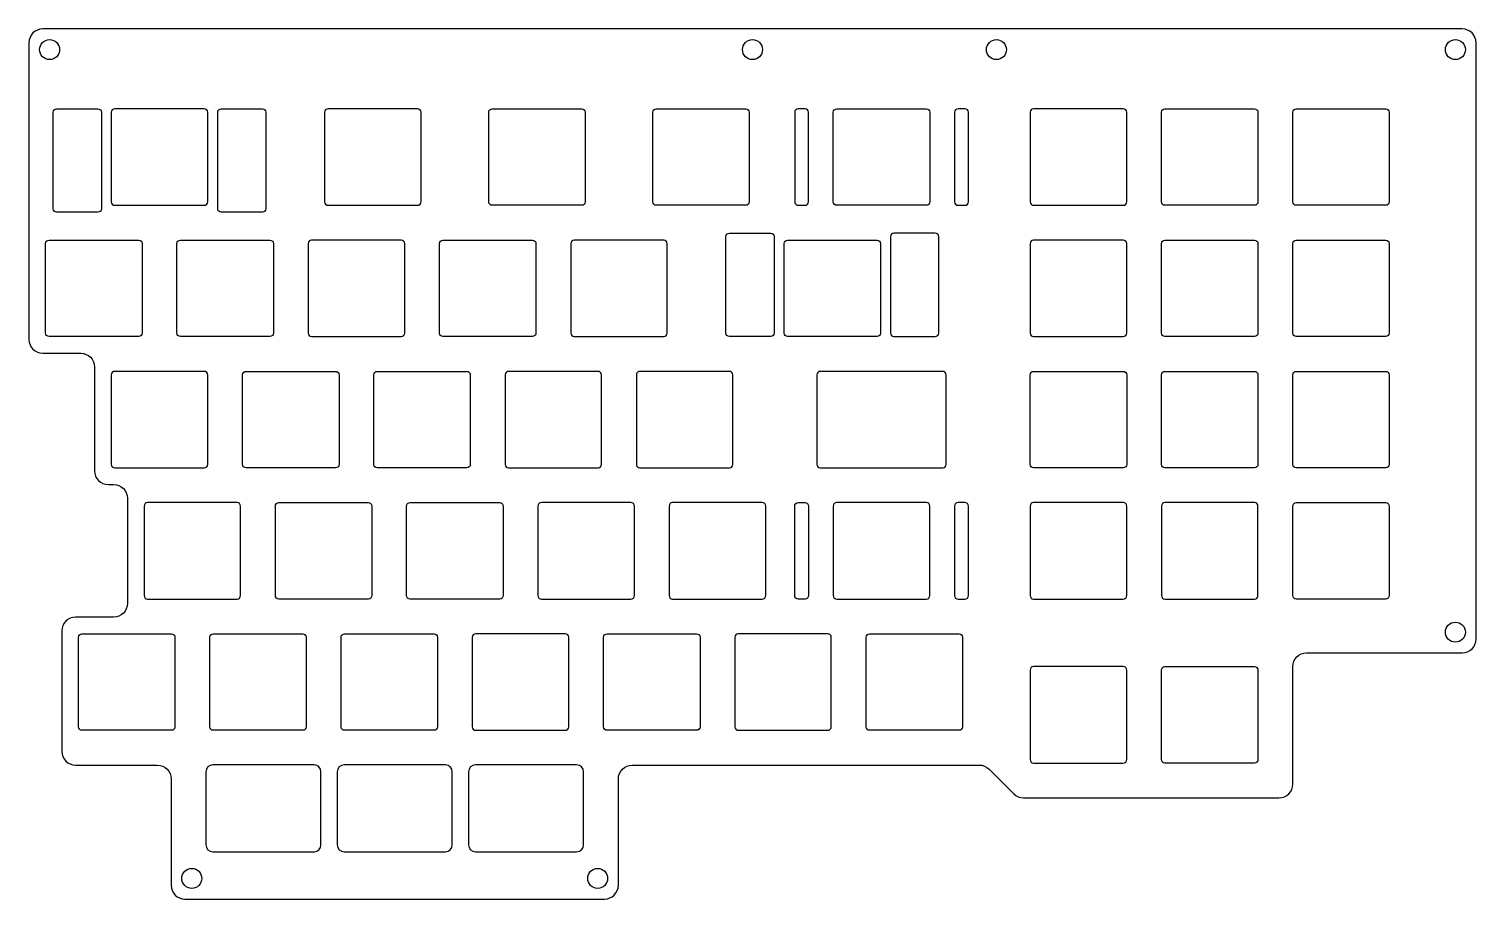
# Model space of a CAD drawing. Header units: millimetres. Extents: x -205 to 5, y 7 to 133.
import ezdxf

# ---------------------------------------------------------------- set-up
doc = ezdxf.new("R2010")
doc.units = ezdxf.units.MM
doc.layers.get('0').update_dxf_attribs({"linetype": 'CONTINUOUS'})

msp = doc.modelspace()

# ---------------------------------------------------------------- linework, layer by layer
for points in [[(-202.6875, 132.9, 0.414213562), (-204.6875, 130.9), (-204.6875, 87.825, 0.414213562), (-202.6875, 85.825), (-197.1625, 85.825, -0.414213562), (-195.1625, 83.825), (-195.1625, 68.775, 0.414213562), (-193.1625, 66.775), (-192.4, 66.775, -0.414213562), (-190.4, 64.775), (-190.4, 49.525, -0.414213562), (-192.4, 47.525), (-197.925, 47.525, 0.414213562), (-199.925, 45.525), (-199.925, 28.05, 0.414213562), (-197.925, 26.05), (-186.056, 26.05, -0.414213562), (-184.056, 24.05), (-184.056, 8.6, 0.414213562), (-182.056, 6.6), (-121.156, 6.6, 0.414213562), (-119.156, 8.6), (-119.156, 24.05, -0.414213562), (-117.156, 26.05), (-66.77731, 26.05, -0.198912367), (-65.3631, 25.46421), (-61.77217, 21.87329, 0.198912367), (-60.35796, 21.2875), (-23.2875, 21.2875, 0.414213562), (-21.2875, 23.2875), (-21.2875, 40.3375, -0.414213562), (-19.2875, 42.3375), (3.3125, 42.3375, 0.414213562), (5.3125, 44.3375), (5.3125, 130.9, 0.414213562), (3.3125, 132.9)], [(-194.6755, 106.3), (-200.6755, 106.3, -0.414213562), (-201.1755, 106.8), (-201.1755, 120.8, -0.414213562), (-200.6755, 121.3), (-194.6755, 121.3, -0.414213562), (-194.1755, 120.8), (-194.1755, 106.8, -0.414213562)], [(-192.7375, 107.8, 0.414213562), (-192.2375, 107.3), (-179.2375, 107.3, 0.414213562), (-178.7375, 107.8), (-178.7375, 120.8, 0.414213562), (-179.2375, 121.3), (-192.2375, 121.3, 0.414213562), (-192.7375, 120.8)], [(-170.2995, 120.8), (-170.2995, 106.8, -0.414213562), (-170.7995, 106.3), (-176.7995, 106.3, -0.414213562), (-177.2995, 106.8), (-177.2995, 120.8, -0.414213562), (-176.7995, 121.3), (-170.7995, 121.3, -0.414213562)], [(-161.28125, 121.3, 0.414213562), (-161.78125, 120.8), (-161.78125, 107.8, 0.414213562), (-161.28125, 107.3), (-148.28125, 107.3, 0.414213562), (-147.78125, 107.8), (-147.78125, 120.8, 0.414213562), (-148.28125, 121.3)], [(-124.46875, 107.3), (-137.46875, 107.3, -0.414213562), (-137.96875, 107.8), (-137.96875, 120.8, -0.414213562), (-137.46875, 121.3), (-124.46875, 121.3, -0.414213562), (-123.96875, 120.8), (-123.96875, 107.8, -0.414213562)], [(-100.15625, 120.8), (-100.15625, 107.8, -0.414213562), (-100.65625, 107.3), (-113.65625, 107.3, -0.414213562), (-114.15625, 107.8), (-114.15625, 120.8, -0.414213562), (-113.65625, 121.3), (-100.65625, 121.3, -0.414213562)], [(-93.5625, 107.8, 0.414213562), (-93.0625, 107.3), (-92.0625, 107.3, 0.414213562), (-91.5625, 107.8), (-91.5625, 120.8, 0.414213562), (-92.0625, 121.3), (-93.0625, 121.3, 0.414213562), (-93.5625, 120.8)], [(-87.4625, 121.3), (-74.4625, 121.3, -0.414213562), (-73.9625, 120.8), (-73.9625, 107.8, -0.414213562), (-74.4625, 107.3), (-87.4625, 107.3, -0.414213562), (-87.9625, 107.8), (-87.9625, 120.8, -0.414213562)], [(-68.3625, 120.8, 0.414213562), (-68.8625, 121.3), (-69.8625, 121.3, 0.414213562), (-70.3625, 120.8), (-70.3625, 107.8, 0.414213562), (-69.8625, 107.3), (-68.8625, 107.3, 0.414213562), (-68.3625, 107.8)], [(-58.8875, 121.3, 0.414213562), (-59.3875, 120.8), (-59.3875, 107.8, 0.414213562), (-58.8875, 107.3), (-45.8875, 107.3, 0.414213562), (-45.3875, 107.8), (-45.3875, 120.8, 0.414213562), (-45.8875, 121.3)], [(-26.8375, 107.3), (-39.8375, 107.3, -0.414213562), (-40.3375, 107.8), (-40.3375, 120.8, -0.414213562), (-39.8375, 121.3), (-26.8375, 121.3, -0.414213562), (-26.3375, 120.8), (-26.3375, 107.8, -0.414213562)], [(-7.2875, 120.8), (-7.2875, 107.8, -0.414213562), (-7.7875, 107.3), (-20.7875, 107.3, -0.414213562), (-21.2875, 107.8), (-21.2875, 120.8, -0.414213562), (-20.7875, 121.3), (-7.7875, 121.3, -0.414213562)], [(-103.54425, 88.75), (-103.54425, 102.75, -0.414213562), (-103.04425, 103.25), (-97.04425, 103.25, -0.414213562), (-96.54425, 102.75), (-96.54425, 88.75, -0.414213562), (-97.04425, 88.25), (-103.04425, 88.25, -0.414213562)], [(-73.16825, 88.25, 0.414213562), (-72.66825, 88.75), (-72.66825, 102.75, 0.414213562), (-73.16825, 103.25), (-79.16825, 103.25, 0.414213562), (-79.66825, 102.75), (-79.66825, 88.75, 0.414213562), (-79.16825, 88.25)], [(-201.7625, 102.25), (-188.7625, 102.25, -0.414213562), (-188.2625, 101.75), (-188.2625, 88.75, -0.414213562), (-188.7625, 88.25), (-201.7625, 88.25, -0.414213562), (-202.2625, 88.75), (-202.2625, 101.75, -0.414213562)], [(-169.7125, 88.25), (-182.7125, 88.25, -0.414213562), (-183.2125, 88.75), (-183.2125, 101.75, -0.414213562), (-182.7125, 102.25), (-169.7125, 102.25, -0.414213562), (-169.2125, 101.75), (-169.2125, 88.75, -0.414213562)], [(-163.6625, 102.25, 0.414213562), (-164.1625, 101.75), (-164.1625, 88.75, 0.414213562), (-163.6625, 88.25), (-150.6625, 88.25, 0.414213562), (-150.1625, 88.75), (-150.1625, 101.75, 0.414213562), (-150.6625, 102.25)], [(-145.1125, 88.75), (-145.1125, 101.75, -0.414213562), (-144.6125, 102.25), (-131.6125, 102.25, -0.414213562), (-131.1125, 101.75), (-131.1125, 88.75, -0.414213562), (-131.6125, 88.25), (-144.6125, 88.25, -0.414213562)], [(-126.0625, 88.75, 0.414213562), (-125.5625, 88.25), (-112.5625, 88.25, 0.414213562), (-112.0625, 88.75), (-112.0625, 101.75, 0.414213562), (-112.5625, 102.25), (-125.5625, 102.25, 0.414213562), (-126.0625, 101.75)], [(-81.60625, 88.25), (-94.60625, 88.25, -0.414213562), (-95.10625, 88.75), (-95.10625, 101.75, -0.414213562), (-94.60625, 102.25), (-81.60625, 102.25, -0.414213562), (-81.10625, 101.75), (-81.10625, 88.75, -0.414213562)], [(-45.8875, 88.25, 0.414213562), (-45.3875, 88.75), (-45.3875, 101.75, 0.414213562), (-45.8875, 102.25), (-58.8875, 102.25, 0.414213562), (-59.3875, 101.75), (-59.3875, 88.75, 0.414213562), (-58.8875, 88.25)], [(-39.8375, 102.25), (-26.8375, 102.25, -0.414213562), (-26.3375, 101.75), (-26.3375, 88.75, -0.414213562), (-26.8375, 88.25), (-39.8375, 88.25, -0.414213562), (-40.3375, 88.75), (-40.3375, 101.75, -0.414213562)], [(-21.2875, 88.75), (-21.2875, 101.75, -0.414213562), (-20.7875, 102.25), (-7.7875, 102.25, -0.414213562), (-7.2875, 101.75), (-7.2875, 88.75, -0.414213562), (-7.7875, 88.25), (-20.7875, 88.25, -0.414213562)], [(-178.7375, 82.7, 0.414213562), (-179.2375, 83.2), (-192.2375, 83.2, 0.414213562), (-192.7375, 82.7), (-192.7375, 69.7, 0.414213562), (-192.2375, 69.2), (-179.2375, 69.2, 0.414213562), (-178.7375, 69.7)], [(-173.1875, 83.2), (-160.1875, 83.2, -0.414213562), (-159.6875, 82.7), (-159.6875, 69.7, -0.414213562), (-160.1875, 69.2), (-173.1875, 69.2, -0.414213562), (-173.6875, 69.7), (-173.6875, 82.7, -0.414213562)], [(-154.6375, 69.7), (-154.6375, 82.7, -0.414213562), (-154.1375, 83.2), (-141.1375, 83.2, -0.414213562), (-140.6375, 82.7), (-140.6375, 69.7, -0.414213562), (-141.1375, 69.2), (-154.1375, 69.2, -0.414213562)], [(-135.0875, 83.2, 0.414213562), (-135.5875, 82.7), (-135.5875, 69.7, 0.414213562), (-135.0875, 69.2), (-122.0875, 69.2, 0.414213562), (-121.5875, 69.7), (-121.5875, 82.7, 0.414213562), (-122.0875, 83.2)], [(-116.5375, 69.7, 0.414213562), (-116.0375, 69.2), (-103.0375, 69.2, 0.414213562), (-102.5375, 69.7), (-102.5375, 82.7, 0.414213562), (-103.0375, 83.2), (-116.0375, 83.2, 0.414213562), (-116.5375, 82.7)], [(-90.34375, 69.7, 0.414213562), (-89.84375, 69.2), (-72.08125, 69.2, 0.414213562), (-71.58125, 69.7), (-71.58125, 82.7, 0.414213562), (-72.08125, 83.2), (-89.84375, 83.2, 0.414213562), (-90.34375, 82.7)], [(-45.8875, 69.2), (-58.8875, 69.2, -0.414213562), (-59.3875, 69.7), (-59.3875, 82.7, -0.414213562), (-58.8875, 83.2), (-45.8875, 83.2, -0.414213562), (-45.3875, 82.7), (-45.3875, 69.7, -0.414213562)], [(-26.3375, 82.7), (-26.3375, 69.7, -0.414213562), (-26.8375, 69.2), (-39.8375, 69.2, -0.414213562), (-40.3375, 69.7), (-40.3375, 82.7, -0.414213562), (-39.8375, 83.2), (-26.8375, 83.2, -0.414213562)], [(-7.7875, 69.2), (-20.7875, 69.2, -0.414213562), (-21.2875, 69.7), (-21.2875, 82.7, -0.414213562), (-20.7875, 83.2), (-7.7875, 83.2, -0.414213562), (-7.2875, 82.7), (-7.2875, 69.7, -0.414213562)], [(-174.475, 50.15, 0.414213562), (-173.975, 50.65), (-173.975, 63.65, 0.414213562), (-174.475, 64.15), (-187.475, 64.15, 0.414213562), (-187.975, 63.65), (-187.975, 50.65, 0.414213562), (-187.475, 50.15)], [(-155.425, 50.15), (-168.425, 50.15, -0.414213562), (-168.925, 50.65), (-168.925, 63.65, -0.414213562), (-168.425, 64.15), (-155.425, 64.15, -0.414213562), (-154.925, 63.65), (-154.925, 50.65, -0.414213562)], [(-149.375, 64.15), (-136.375, 64.15, -0.414213562), (-135.875, 63.65), (-135.875, 50.65, -0.414213562), (-136.375, 50.15), (-149.375, 50.15, -0.414213562), (-149.875, 50.65), (-149.875, 63.65, -0.414213562)], [(-130.325, 64.15, 0.414213562), (-130.825, 63.65), (-130.825, 50.65, 0.414213562), (-130.325, 50.15), (-117.325, 50.15, 0.414213562), (-116.825, 50.65), (-116.825, 63.65, 0.414213562), (-117.325, 64.15)], [(-111.775, 50.65, 0.414213562), (-111.275, 50.15), (-98.275, 50.15, 0.414213562), (-97.775, 50.65), (-97.775, 63.65, 0.414213562), (-98.275, 64.15), (-111.275, 64.15, 0.414213562), (-111.775, 63.65)], [(-91.5625, 63.65), (-91.5625, 50.65, -0.414213562), (-92.0625, 50.15), (-93.0625, 50.15, -0.414213562), (-93.5625, 50.65), (-93.5625, 63.65, -0.414213562), (-93.0625, 64.15), (-92.0625, 64.15, -0.414213562)], [(-87.9625, 50.65, 0.414213562), (-87.4625, 50.15), (-74.4625, 50.15, 0.414213562), (-73.9625, 50.65), (-73.9625, 63.65, 0.414213562), (-74.4625, 64.15), (-87.4625, 64.15, 0.414213562), (-87.9625, 63.65)], [(-68.3625, 63.65, 0.414213562), (-68.8625, 64.15), (-69.8625, 64.15, 0.414213562), (-70.3625, 63.65), (-70.3625, 50.65, 0.414213562), (-69.8625, 50.15), (-68.8625, 50.15, 0.414213562), (-68.3625, 50.65)], [(-45.8875, 50.15, 0.414213562), (-45.3875, 50.65), (-45.3875, 63.65, 0.414213562), (-45.8875, 64.15), (-58.8875, 64.15, 0.414213562), (-59.3875, 63.65), (-59.3875, 50.65, 0.414213562), (-58.8875, 50.15)], [(-40.3375, 50.65, 0.414213562), (-39.8375, 50.15), (-26.8375, 50.15, 0.414213562), (-26.3375, 50.65), (-26.3375, 63.65, 0.414213562), (-26.8375, 64.15), (-39.8375, 64.15, 0.414213562), (-40.3375, 63.65)], [(-20.7875, 64.15), (-7.7875, 64.15, -0.414213562), (-7.2875, 63.65), (-7.2875, 50.65, -0.414213562), (-7.7875, 50.15), (-20.7875, 50.15, -0.414213562), (-21.2875, 50.65), (-21.2875, 63.65, -0.414213562)], [(-197.5, 31.6), (-197.5, 44.6, -0.414213562), (-197, 45.1), (-184, 45.1, -0.414213562), (-183.5, 44.6), (-183.5, 31.6, -0.414213562), (-184, 31.1), (-197, 31.1, -0.414213562)], [(-164.95, 31.1), (-177.95, 31.1, -0.414213562), (-178.45, 31.6), (-178.45, 44.6, -0.414213562), (-177.95, 45.1), (-164.95, 45.1, -0.414213562), (-164.45, 44.6), (-164.45, 31.6, -0.414213562)], [(-145.4, 44.6), (-145.4, 31.6, -0.414213562), (-145.9, 31.1), (-158.9, 31.1, -0.414213562), (-159.4, 31.6), (-159.4, 44.6, -0.414213562), (-158.9, 45.1), (-145.9, 45.1, -0.414213562)], [(-140.35, 31.6, 0.414213562), (-139.85, 31.1), (-126.85, 31.1, 0.414213562), (-126.35, 31.6), (-126.35, 44.6, 0.414213562), (-126.85, 45.1), (-139.85, 45.1, 0.414213562), (-140.35, 44.6)], [(-107.8, 31.1), (-120.8, 31.1, -0.414213562), (-121.3, 31.6), (-121.3, 44.6, -0.414213562), (-120.8, 45.1), (-107.8, 45.1, -0.414213562), (-107.3, 44.6), (-107.3, 31.6, -0.414213562)], [(-101.75, 45.1, 0.414213562), (-102.25, 44.6), (-102.25, 31.6, 0.414213562), (-101.75, 31.1), (-88.75, 31.1, 0.414213562), (-88.25, 31.6), (-88.25, 44.6, 0.414213562), (-88.75, 45.1)], [(-83.2, 31.6), (-83.2, 44.6, -0.414213562), (-82.7, 45.1), (-69.7, 45.1, -0.414213562), (-69.2, 44.6), (-69.2, 31.6, -0.414213562), (-69.7, 31.1), (-82.7, 31.1, -0.414213562)], [(-45.3875, 39.8375, 0.414213562), (-45.8875, 40.3375), (-58.8875, 40.3375, 0.414213562), (-59.3875, 39.8375), (-59.3875, 26.8375, 0.414213562), (-58.8875, 26.3375), (-45.8875, 26.3375, 0.414213562), (-45.3875, 26.8375)], [(-26.3375, 39.8375), (-26.3375, 26.8375, -0.414213562), (-26.8375, 26.3375), (-39.8375, 26.3375, -0.414213562), (-40.3375, 26.8375), (-40.3375, 39.8375, -0.414213562), (-39.8375, 40.3375), (-26.8375, 40.3375, -0.414213562)], [(-179.006, 14.472, 0.414213562), (-178.006, 13.472), (-163.306, 13.472, 0.414213562), (-162.306, 14.472), (-162.306, 25.072, 0.414213562), (-163.306, 26.072), (-178.006, 26.072, 0.414213562), (-179.006, 25.072)], [(-159.956, 14.472, 0.414213562), (-158.956, 13.472), (-144.256, 13.472, 0.414213562), (-143.256, 14.472), (-143.256, 25.072, 0.414213562), (-144.256, 26.072), (-158.956, 26.072, 0.414213562), (-159.956, 25.072)], [(-140.906, 14.472, 0.414213562), (-139.906, 13.472), (-125.206, 13.472, 0.414213562), (-124.206, 14.472), (-124.206, 25.072, 0.414213562), (-125.206, 26.072), (-139.906, 26.072, 0.414213562), (-140.906, 25.072)]]:
    msp.add_lwpolyline(points, format="xyb", close=True)
for centre in [(-201.6875, 129.9), (-99.6875, 129.9), (-64.29375, 129.9), (2.3125, 129.9), (2.3125, 45.3375), (-181.056, 9.6), (-122.156, 9.6)]:
    msp.add_circle(centre, 1.45)

doc.saveas('drawing.dxf')
